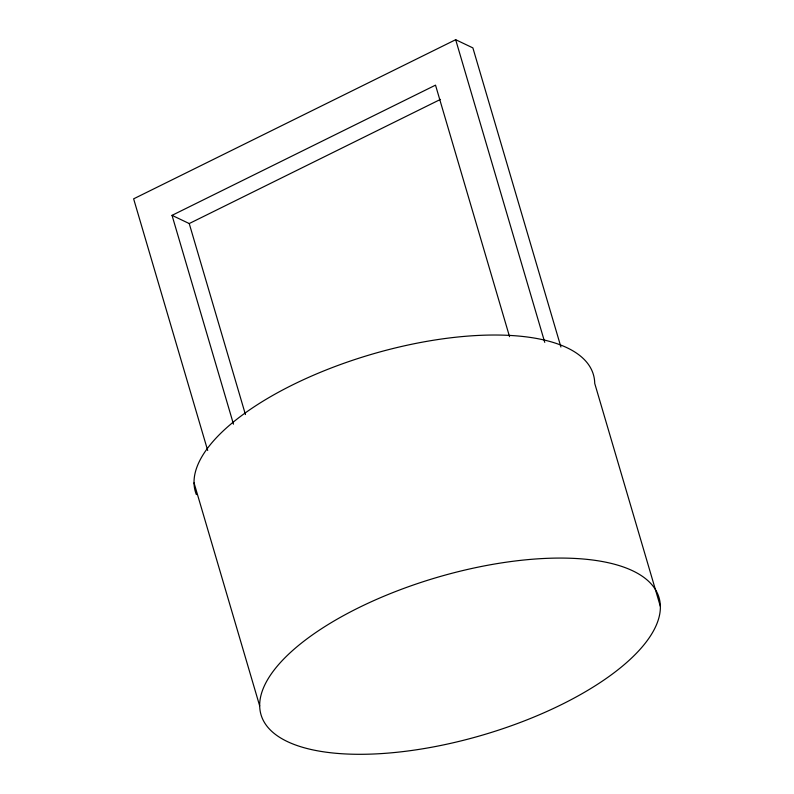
<?xml version="1.0" encoding="UTF-8"?>
<svg xmlns="http://www.w3.org/2000/svg" width="794" height="794" viewBox="0 0 794 794"><rect width="100%" height="100%" fill="white"/><g stroke="black" fill="none" stroke-linecap="round" stroke-linejoin="round"><path stroke-width="1.19" d="M560.921 347.008L472.887 47.898L455.677 39.7L133.63 198.837L207.691 450.476M233.486 424.165L172.03 215.353L435.519 85.147L509.55 336.676M172.03 215.353L189.23 223.551L440.491 99.389M660.37 606.457A207.452 82.06 -16.4 0 0 358.521 607.797A207.452 82.06 -16.4 0 0 361.181 754.3A207.452 82.06 -16.4 0 0 660.37 606.457L594.726 383.413A207.452 82.06 -16.4 0 0 378.272 352.397A207.452 82.06 -16.4 0 0 196.366 494.602M455.677 39.7L544.763 342.373M189.23 223.551L245.445 414.567M194.034 482.861L259.678 705.916"/></g></svg>
